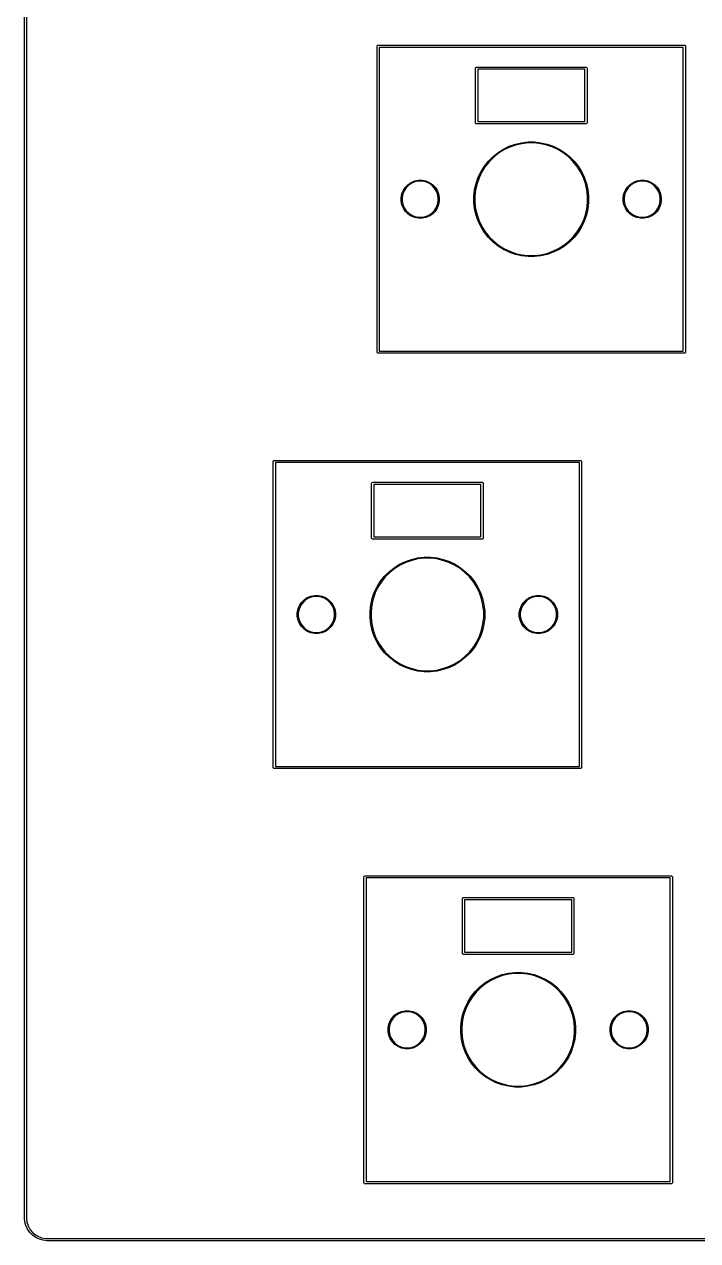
# Model space of a CAD drawing. Extents: x -11 to 295, y -114 to 10.
# Drawn here: x -11.3 to 19.5, y -85.6 to -30 of the extents above; entities that cross this region are included whole.
import ezdxf

# ---------------------------------------------------------------- set-up
doc = ezdxf.new("R2010")
doc.units = 0
doc.layers.add('BLACK', color=7, linetype='CONTINUOUS')

msp = doc.modelspace()

# ---------------------------------------------------------------- linework, layer by layer
at = {"layer": 'BLACK', "linetype": 'CONTINUOUS'}
for p, q in [((-11.3, -84.6), (-11.3, 8.6)), ((-11.2, 8.6), (-11.2, -84.6)), ((4.825, -31), (4.828806, -30.980866)), ((4.825, -45), (4.825, -31)), ((4.828806, -30.980866), (4.855866, -30.953806)), ((4.855866, -30.953806), (4.875, -30.95)), ((4.875, -30.95), (18.875, -30.95)), ((4.925, -31.05), (4.925, -44.95)), ((18.825, -31.05), (4.925, -31.05)), ((18.825, -44.95), (18.825, -31.05)), ((18.875, -30.95), (18.894134, -30.953806)), ((18.894134, -30.953806), (18.921194, -30.980866)), ((18.921194, -30.980866), (18.925, -31)), ((18.925, -31), (18.925, -45)), ((9.325, -32), (9.328806, -31.980866)), ((9.325, -34.5), (9.325, -32)), ((9.328806, -31.980866), (9.355866, -31.953806)), ((9.355866, -31.953806), (9.375, -31.95)), ((9.375, -31.95), (14.375, -31.95)), ((9.425, -32.05), (9.425, -34.45)), ((14.325, -32.05), (9.425, -32.05)), ((14.325, -34.45), (14.325, -32.05)), ((14.375, -31.95), (14.394134, -31.953806)), ((14.394134, -31.953806), (14.421194, -31.980866)), ((14.421194, -31.980866), (14.425, -32)), ((14.425, -32), (14.425, -34.5)), ((9.328806, -34.519134), (9.325, -34.5)), ((9.425, -34.45), (14.325, -34.45)), ((14.425, -34.5), (14.421194, -34.519134)), ((9.355866, -34.546194), (9.328806, -34.519134)), ((9.375, -34.55), (9.355866, -34.546194)), ((14.375, -34.55), (9.375, -34.55)), ((14.394134, -34.546194), (14.375, -34.55)), ((14.421194, -34.519134), (14.394134, -34.546194)), ((10.605238, -35.702539), (10.870456, -35.574816)), ((10.888038, -35.617262), (10.627461, -35.742749)), ((10.870456, -35.574816), (11.148307, -35.477592)), ((11.161025, -35.521739), (10.888038, -35.617262)), ((11.148307, -35.477592), (11.435296, -35.412089)), ((11.442992, -35.457382), (11.161025, -35.521739)), ((11.435296, -35.412089), (11.727815, -35.37913)), ((11.730391, -35.425), (11.442992, -35.457382)), ((11.727815, -35.37913), (12.022185, -35.37913)), ((12.019609, -35.425), (11.730391, -35.425)), ((12.307008, -35.457382), (12.019609, -35.425)), ((12.022185, -35.37913), (12.314704, -35.412089)), ((12.588975, -35.521739), (12.307008, -35.457382)), ((12.314704, -35.412089), (12.601693, -35.477592)), ((12.861962, -35.617262), (12.588975, -35.521739)), ((12.601693, -35.477592), (12.879544, -35.574816)), ((13.122539, -35.742749), (12.861962, -35.617262)), ((12.879544, -35.574816), (13.144762, -35.702539)), ((9.917689, -36.25084), (10.12584, -36.042689)), ((10.156454, -36.076946), (9.951946, -36.281454)), ((10.12584, -36.042689), (10.355988, -35.859153)), ((10.382574, -35.896622), (10.156454, -36.076946)), ((10.355988, -35.859153), (10.605238, -35.702539)), ((10.627461, -35.742749), (10.382574, -35.896622)), ((13.367426, -35.896622), (13.122539, -35.742749)), ((13.144762, -35.702539), (13.394012, -35.859153)), ((13.593546, -36.076946), (13.367426, -35.896622)), ((13.394012, -35.859153), (13.62416, -36.042689)), ((13.798054, -36.281454), (13.593546, -36.076946)), ((13.62416, -36.042689), (13.832311, -36.25084)), ((9.449816, -36.995456), (9.577539, -36.730238)), ((9.577539, -36.730238), (9.734153, -36.480988)), ((9.771622, -36.507574), (9.617749, -36.752461)), ((9.734153, -36.480988), (9.917689, -36.25084)), ((9.951946, -36.281454), (9.771622, -36.507574)), ((13.978378, -36.507574), (13.798054, -36.281454)), ((13.832311, -36.25084), (14.015847, -36.480988)), ((14.132251, -36.752461), (13.978378, -36.507574)), ((14.015847, -36.480988), (14.172461, -36.730238)), ((14.172461, -36.730238), (14.300184, -36.995456)), ((6.244906, -37.323616), (6.387528, -37.228319)), ((6.409216, -37.268894), (6.274093, -37.359181)), ((6.387528, -37.228319), (6.546001, -37.162677)), ((6.559356, -37.206704), (6.409216, -37.268894)), ((6.546001, -37.162677), (6.714235, -37.129213)), ((6.718745, -37.175), (6.559356, -37.206704)), ((6.714235, -37.129213), (6.885765, -37.129213)), ((6.881255, -37.175), (6.718745, -37.175)), ((7.040644, -37.206704), (6.881255, -37.175)), ((6.885765, -37.129213), (7.053999, -37.162677)), ((7.190784, -37.268894), (7.040644, -37.206704)), ((7.053999, -37.162677), (7.212472, -37.228319)), ((7.325907, -37.359181), (7.190784, -37.268894)), ((7.212472, -37.228319), (7.355094, -37.323616)), ((9.287089, -37.560296), (9.352592, -37.273307)), ((9.396739, -37.286025), (9.332382, -37.567992)), ((9.352592, -37.273307), (9.449816, -36.995456)), ((9.492262, -37.013038), (9.396739, -37.286025)), ((9.617749, -36.752461), (9.492262, -37.013038)), ((14.257738, -37.013038), (14.132251, -36.752461)), ((14.353261, -37.286025), (14.257738, -37.013038)), ((14.300184, -36.995456), (14.397408, -37.273307)), ((14.417618, -37.567992), (14.353261, -37.286025)), ((14.397408, -37.273307), (14.462911, -37.560296)), ((16.394906, -37.323616), (16.537528, -37.228319)), ((16.559216, -37.268894), (16.424093, -37.359181)), ((16.537528, -37.228319), (16.696001, -37.162677)), ((16.709356, -37.206704), (16.559216, -37.268894)), ((16.696001, -37.162677), (16.864235, -37.129213)), ((16.868745, -37.175), (16.709356, -37.206704)), ((16.864235, -37.129213), (17.035765, -37.129213)), ((17.031255, -37.175), (16.868745, -37.175)), ((17.190644, -37.206704), (17.031255, -37.175)), ((17.035765, -37.129213), (17.203999, -37.162677)), ((17.340784, -37.268894), (17.190644, -37.206704)), ((17.203999, -37.162677), (17.362472, -37.228319)), ((17.475907, -37.359181), (17.340784, -37.268894)), ((17.362472, -37.228319), (17.505094, -37.323616)), ((5.929213, -37.914235), (5.962677, -37.746001)), ((5.962677, -37.746001), (6.028319, -37.587528)), ((6.006704, -37.759356), (5.975, -37.918745)), ((6.068894, -37.609216), (6.006704, -37.759356)), ((6.028319, -37.587528), (6.123616, -37.444906)), ((6.159181, -37.474093), (6.068894, -37.609216)), ((6.123616, -37.444906), (6.244906, -37.323616)), ((6.274093, -37.359181), (6.159181, -37.474093)), ((7.440819, -37.474093), (7.325907, -37.359181)), ((7.355094, -37.323616), (7.476384, -37.444906)), ((7.531106, -37.609216), (7.440819, -37.474093)), ((7.476384, -37.444906), (7.571681, -37.587528)), ((7.593296, -37.759356), (7.531106, -37.609216)), ((7.571681, -37.587528), (7.637323, -37.746001)), ((7.625, -37.918745), (7.593296, -37.759356)), ((7.637323, -37.746001), (7.670787, -37.914235)), ((9.25413, -37.852815), (9.287089, -37.560296)), ((9.332382, -37.567992), (9.3, -37.855391)), ((14.45, -37.855391), (14.417618, -37.567992)), ((14.462911, -37.560296), (14.49587, -37.852815)), ((16.079213, -37.914235), (16.112677, -37.746001)), ((16.112677, -37.746001), (16.178319, -37.587528)), ((16.156704, -37.759356), (16.125, -37.918745)), ((16.218894, -37.609216), (16.156704, -37.759356)), ((16.178319, -37.587528), (16.273616, -37.444906)), ((16.309181, -37.474093), (16.218894, -37.609216)), ((16.273616, -37.444906), (16.394906, -37.323616)), ((16.424093, -37.359181), (16.309181, -37.474093)), ((17.590819, -37.474093), (17.475907, -37.359181)), ((17.505094, -37.323616), (17.626384, -37.444906)), ((17.681106, -37.609216), (17.590819, -37.474093)), ((17.626384, -37.444906), (17.721681, -37.587528)), ((17.743296, -37.759356), (17.681106, -37.609216)), ((17.721681, -37.587528), (17.787323, -37.746001)), ((17.775, -37.918745), (17.743296, -37.759356)), ((17.787323, -37.746001), (17.820787, -37.914235)), ((5.929213, -37.918745), (5.929213, -37.914235)), ((5.929213, -38.085765), (5.929213, -37.918745)), ((5.962677, -38.253999), (5.929213, -38.085765)), ((6.028319, -38.412472), (5.962677, -38.253999)), ((5.975, -37.918745), (5.975, -38.081255)), ((5.975, -38.081255), (6.006704, -38.240644)), ((6.006704, -38.240644), (6.068894, -38.390784)), ((6.068894, -38.390784), (6.159181, -38.525907)), ((7.440819, -38.525907), (7.531106, -38.390784)), ((7.531106, -38.390784), (7.593296, -38.240644)), ((7.637323, -38.253999), (7.571681, -38.412472)), ((7.593296, -38.240644), (7.625, -38.081255)), ((7.625, -38.081255), (7.625, -37.918745)), ((7.670787, -38.085765), (7.637323, -38.253999)), ((7.670787, -37.914235), (7.670787, -38.085765)), ((9.25413, -37.855391), (9.25413, -37.852815)), ((9.25413, -38.147185), (9.25413, -37.855391)), ((9.287089, -38.439704), (9.25413, -38.147185)), ((9.3, -37.855391), (9.3, -38.144609)), ((9.3, -38.144609), (9.332382, -38.432008)), ((14.417618, -38.432008), (14.45, -38.144609)), ((14.45, -38.144609), (14.45, -37.855391)), ((14.49587, -38.147185), (14.462911, -38.439704)), ((14.49587, -37.852815), (14.49587, -38.147185)), ((16.079213, -37.918745), (16.079213, -37.914235)), ((16.079213, -38.085765), (16.079213, -37.918745)), ((16.112677, -38.253999), (16.079213, -38.085765)), ((16.178319, -38.412472), (16.112677, -38.253999)), ((16.125, -37.918745), (16.125, -38.081255)), ((16.125, -38.081255), (16.156704, -38.240644)), ((16.156704, -38.240644), (16.218894, -38.390784)), ((16.218894, -38.390784), (16.309181, -38.525907)), ((17.590819, -38.525907), (17.681106, -38.390784)), ((17.681106, -38.390784), (17.743296, -38.240644)), ((17.787323, -38.253999), (17.721681, -38.412472)), ((17.743296, -38.240644), (17.775, -38.081255)), ((17.775, -38.081255), (17.775, -37.918745)), ((17.820787, -38.085765), (17.787323, -38.253999)), ((17.820787, -37.914235), (17.820787, -38.085765)), ((6.123616, -38.555094), (6.028319, -38.412472)), ((6.244906, -38.676384), (6.123616, -38.555094)), ((6.159181, -38.525907), (6.274093, -38.640819)), ((6.387528, -38.771681), (6.244906, -38.676384)), ((6.274093, -38.640819), (6.409216, -38.731106)), ((6.546001, -38.837323), (6.387528, -38.771681)), ((6.409216, -38.731106), (6.559356, -38.793296)), ((6.714235, -38.870787), (6.546001, -38.837323)), ((6.559356, -38.793296), (6.718745, -38.825)), ((6.885765, -38.870787), (6.714235, -38.870787)), ((6.718745, -38.825), (6.881255, -38.825)), ((6.881255, -38.825), (7.040644, -38.793296)), ((7.053999, -38.837323), (6.885765, -38.870787)), ((7.040644, -38.793296), (7.190784, -38.731106)), ((7.212472, -38.771681), (7.053999, -38.837323)), ((7.190784, -38.731106), (7.325907, -38.640819)), ((7.355094, -38.676384), (7.212472, -38.771681)), ((7.325907, -38.640819), (7.440819, -38.525907)), ((7.476384, -38.555094), (7.355094, -38.676384)), ((7.571681, -38.412472), (7.476384, -38.555094)), ((9.352592, -38.726693), (9.287089, -38.439704)), ((9.332382, -38.432008), (9.396739, -38.713975)), ((9.449816, -39.004544), (9.352592, -38.726693)), ((9.396739, -38.713975), (9.492262, -38.986962)), ((14.257738, -38.986962), (14.353261, -38.713975)), ((14.397408, -38.726693), (14.300184, -39.004544)), ((14.353261, -38.713975), (14.417618, -38.432008)), ((14.462911, -38.439704), (14.397408, -38.726693)), ((16.273616, -38.555094), (16.178319, -38.412472)), ((16.394906, -38.676384), (16.273616, -38.555094)), ((16.309181, -38.525907), (16.424093, -38.640819)), ((16.537528, -38.771681), (16.394906, -38.676384)), ((16.424093, -38.640819), (16.559216, -38.731106)), ((16.696001, -38.837323), (16.537528, -38.771681)), ((16.559216, -38.731106), (16.709356, -38.793296)), ((16.864235, -38.870787), (16.696001, -38.837323)), ((16.709356, -38.793296), (16.868745, -38.825)), ((17.035765, -38.870787), (16.864235, -38.870787)), ((16.868745, -38.825), (17.031255, -38.825)), ((17.031255, -38.825), (17.190644, -38.793296)), ((17.203999, -38.837323), (17.035765, -38.870787)), ((17.190644, -38.793296), (17.340784, -38.731106)), ((17.362472, -38.771681), (17.203999, -38.837323)), ((17.340784, -38.731106), (17.475907, -38.640819)), ((17.505094, -38.676384), (17.362472, -38.771681)), ((17.475907, -38.640819), (17.590819, -38.525907)), ((17.626384, -38.555094), (17.505094, -38.676384)), ((17.721681, -38.412472), (17.626384, -38.555094)), ((9.577539, -39.269762), (9.449816, -39.004544)), ((9.492262, -38.986962), (9.617749, -39.247539)), ((9.734153, -39.519012), (9.577539, -39.269762)), ((9.617749, -39.247539), (9.771622, -39.492426)), ((9.771622, -39.492426), (9.951946, -39.718546)), ((13.798054, -39.718546), (13.978378, -39.492426)), ((13.978378, -39.492426), (14.132251, -39.247539)), ((14.172461, -39.269762), (14.015847, -39.519012)), ((14.132251, -39.247539), (14.257738, -38.986962)), ((14.300184, -39.004544), (14.172461, -39.269762)), ((9.917689, -39.74916), (9.734153, -39.519012)), ((10.12584, -39.957311), (9.917689, -39.74916)), ((9.951946, -39.718546), (10.156454, -39.923054)), ((10.355988, -40.140847), (10.12584, -39.957311)), ((10.156454, -39.923054), (10.382574, -40.103378)), ((13.367426, -40.103378), (13.593546, -39.923054)), ((13.62416, -39.957311), (13.394012, -40.140847)), ((13.593546, -39.923054), (13.798054, -39.718546)), ((13.832311, -39.74916), (13.62416, -39.957311)), ((14.015847, -39.519012), (13.832311, -39.74916)), ((10.605238, -40.297461), (10.355988, -40.140847)), ((10.382574, -40.103378), (10.627461, -40.257251)), ((10.870456, -40.425184), (10.605238, -40.297461)), ((10.627461, -40.257251), (10.888038, -40.382738)), ((11.148307, -40.522408), (10.870456, -40.425184)), ((10.888038, -40.382738), (11.161025, -40.478261)), ((11.435296, -40.587911), (11.148307, -40.522408)), ((11.161025, -40.478261), (11.442992, -40.542618)), ((11.727815, -40.62087), (11.435296, -40.587911)), ((11.442992, -40.542618), (11.730391, -40.575)), ((12.022185, -40.62087), (11.727815, -40.62087)), ((11.730391, -40.575), (12.019609, -40.575)), ((12.019609, -40.575), (12.307008, -40.542618)), ((12.314704, -40.587911), (12.022185, -40.62087)), ((12.307008, -40.542618), (12.588975, -40.478261)), ((12.601693, -40.522408), (12.314704, -40.587911)), ((12.588975, -40.478261), (12.861962, -40.382738)), ((12.879544, -40.425184), (12.601693, -40.522408)), ((12.861962, -40.382738), (13.122539, -40.257251)), ((13.144762, -40.297461), (12.879544, -40.425184)), ((13.122539, -40.257251), (13.367426, -40.103378)), ((13.394012, -40.140847), (13.144762, -40.297461)), ((4.828806, -45.019134), (4.825, -45)), ((4.855866, -45.046194), (4.828806, -45.019134)), ((4.875, -45.05), (4.855866, -45.046194)), ((18.875, -45.05), (4.875, -45.05)), ((4.925, -44.95), (18.825, -44.95)), ((18.894134, -45.046194), (18.875, -45.05)), ((18.921194, -45.019134), (18.894134, -45.046194)), ((18.925, -45), (18.921194, -45.019134)), ((0.075, -50), (0.078806, -49.980866)), ((0.075, -64), (0.075, -50)), ((0.078806, -49.980866), (0.105866, -49.953806)), ((0.105866, -49.953806), (0.125, -49.95)), ((0.125, -49.95), (14.125, -49.95)), ((0.175, -50.05), (0.175, -63.95)), ((14.075, -50.05), (0.175, -50.05)), ((14.075, -63.95), (14.075, -50.05)), ((14.125, -49.95), (14.144134, -49.953806)), ((14.144134, -49.953806), (14.171194, -49.980866)), ((14.171194, -49.980866), (14.175, -50)), ((14.175, -50), (14.175, -64)), ((4.575, -51), (4.578806, -50.980866)), ((4.575, -53.5), (4.575, -51)), ((4.578806, -50.980866), (4.605866, -50.953806)), ((4.605866, -50.953806), (4.625, -50.95)), ((4.625, -50.95), (9.625, -50.95)), ((4.675, -51.05), (4.675, -53.45)), ((9.575, -51.05), (4.675, -51.05)), ((9.575, -53.45), (9.575, -51.05)), ((9.625, -50.95), (9.644134, -50.953806)), ((9.644134, -50.953806), (9.671194, -50.980866)), ((9.671194, -50.980866), (9.675, -51)), ((9.675, -51), (9.675, -53.5)), ((4.578806, -53.519134), (4.575, -53.5)), ((4.605866, -53.546194), (4.578806, -53.519134)), ((4.625, -53.55), (4.605866, -53.546194)), ((9.625, -53.55), (4.625, -53.55)), ((4.675, -53.45), (9.575, -53.45)), ((9.644134, -53.546194), (9.625, -53.55)), ((9.671194, -53.519134), (9.644134, -53.546194)), ((9.675, -53.5), (9.671194, -53.519134)), ((6.120456, -54.574816), (6.398307, -54.477592)), ((6.411025, -54.521739), (6.138038, -54.617262)), ((6.398307, -54.477592), (6.685296, -54.412089)), ((6.692992, -54.457382), (6.411025, -54.521739)), ((6.685296, -54.412089), (6.977815, -54.37913)), ((6.980391, -54.425), (6.692992, -54.457382)), ((6.977815, -54.37913), (7.272185, -54.37913)), ((7.269609, -54.425), (6.980391, -54.425)), ((7.557008, -54.457382), (7.269609, -54.425)), ((7.272185, -54.37913), (7.564704, -54.412089)), ((7.838975, -54.521739), (7.557008, -54.457382)), ((7.564704, -54.412089), (7.851693, -54.477592)), ((8.111962, -54.617262), (7.838975, -54.521739)), ((7.851693, -54.477592), (8.129544, -54.574816)), ((5.167689, -55.25084), (5.37584, -55.042689)), ((5.406454, -55.076946), (5.201946, -55.281454)), ((5.37584, -55.042689), (5.605988, -54.859153)), ((5.632574, -54.896622), (5.406454, -55.076946)), ((5.605988, -54.859153), (5.855238, -54.702539)), ((5.877461, -54.742749), (5.632574, -54.896622)), ((5.855238, -54.702539), (6.120456, -54.574816)), ((6.138038, -54.617262), (5.877461, -54.742749)), ((8.372539, -54.742749), (8.111962, -54.617262)), ((8.129544, -54.574816), (8.394762, -54.702539)), ((8.617426, -54.896622), (8.372539, -54.742749)), ((8.394762, -54.702539), (8.644012, -54.859153)), ((8.843546, -55.076946), (8.617426, -54.896622)), ((8.644012, -54.859153), (8.87416, -55.042689)), ((9.048054, -55.281454), (8.843546, -55.076946)), ((8.87416, -55.042689), (9.082311, -55.25084)), ((4.827539, -55.730238), (4.984153, -55.480988)), ((5.021622, -55.507574), (4.867749, -55.752461)), ((4.984153, -55.480988), (5.167689, -55.25084)), ((5.201946, -55.281454), (5.021622, -55.507574)), ((9.228378, -55.507574), (9.048054, -55.281454)), ((9.082311, -55.25084), (9.265847, -55.480988)), ((9.382251, -55.752461), (9.228378, -55.507574)), ((9.265847, -55.480988), (9.422461, -55.730238)), ((1.637528, -56.228319), (1.796001, -56.162677)), ((1.809356, -56.206704), (1.659216, -56.268894)), ((1.796001, -56.162677), (1.964235, -56.129213)), ((1.968745, -56.175), (1.809356, -56.206704)), ((1.964235, -56.129213), (2.135765, -56.129213)), ((2.131255, -56.175), (1.968745, -56.175)), ((2.290644, -56.206704), (2.131255, -56.175)), ((2.135765, -56.129213), (2.303999, -56.162677)), ((2.440784, -56.268894), (2.290644, -56.206704)), ((2.303999, -56.162677), (2.462472, -56.228319)), ((4.602592, -56.273307), (4.699816, -55.995456)), ((4.742262, -56.013038), (4.646739, -56.286025)), ((4.699816, -55.995456), (4.827539, -55.730238)), ((4.867749, -55.752461), (4.742262, -56.013038)), ((9.507738, -56.013038), (9.382251, -55.752461)), ((9.422461, -55.730238), (9.550184, -55.995456)), ((9.603261, -56.286025), (9.507738, -56.013038)), ((9.550184, -55.995456), (9.647408, -56.273307)), ((11.787528, -56.228319), (11.946001, -56.162677)), ((11.959356, -56.206704), (11.809216, -56.268894)), ((11.946001, -56.162677), (12.114235, -56.129213)), ((12.118745, -56.175), (11.959356, -56.206704)), ((12.114235, -56.129213), (12.285765, -56.129213)), ((12.281255, -56.175), (12.118745, -56.175)), ((12.440644, -56.206704), (12.281255, -56.175)), ((12.285765, -56.129213), (12.453999, -56.162677)), ((12.590784, -56.268894), (12.440644, -56.206704)), ((12.453999, -56.162677), (12.612472, -56.228319)), ((1.179213, -56.914235), (1.212677, -56.746001)), ((1.212677, -56.746001), (1.278319, -56.587528)), ((1.256704, -56.759356), (1.225, -56.918745)), ((1.318894, -56.609216), (1.256704, -56.759356)), ((1.278319, -56.587528), (1.373616, -56.444906)), ((1.409181, -56.474093), (1.318894, -56.609216)), ((1.373616, -56.444906), (1.494906, -56.323616)), ((1.524093, -56.359181), (1.409181, -56.474093)), ((1.494906, -56.323616), (1.637528, -56.228319)), ((1.659216, -56.268894), (1.524093, -56.359181)), ((2.575907, -56.359181), (2.440784, -56.268894)), ((2.462472, -56.228319), (2.605094, -56.323616)), ((2.690819, -56.474093), (2.575907, -56.359181)), ((2.605094, -56.323616), (2.726384, -56.444906)), ((2.781106, -56.609216), (2.690819, -56.474093)), ((2.726384, -56.444906), (2.821681, -56.587528)), ((2.843296, -56.759356), (2.781106, -56.609216)), ((2.821681, -56.587528), (2.887323, -56.746001)), ((2.875, -56.918745), (2.843296, -56.759356)), ((2.887323, -56.746001), (2.920787, -56.914235)), ((4.50413, -56.852815), (4.537089, -56.560296)), ((4.537089, -56.560296), (4.602592, -56.273307)), ((4.582382, -56.567992), (4.55, -56.855391)), ((4.646739, -56.286025), (4.582382, -56.567992)), ((9.667618, -56.567992), (9.603261, -56.286025)), ((9.647408, -56.273307), (9.712911, -56.560296)), ((9.7, -56.855391), (9.667618, -56.567992)), ((9.712911, -56.560296), (9.74587, -56.852815)), ((11.329213, -56.914235), (11.362677, -56.746001)), ((11.362677, -56.746001), (11.428319, -56.587528)), ((11.406704, -56.759356), (11.375, -56.918745)), ((11.468894, -56.609216), (11.406704, -56.759356)), ((11.428319, -56.587528), (11.523616, -56.444906)), ((11.559181, -56.474093), (11.468894, -56.609216)), ((11.523616, -56.444906), (11.644906, -56.323616)), ((11.674093, -56.359181), (11.559181, -56.474093)), ((11.644906, -56.323616), (11.787528, -56.228319)), ((11.809216, -56.268894), (11.674093, -56.359181)), ((12.725907, -56.359181), (12.590784, -56.268894)), ((12.612472, -56.228319), (12.755094, -56.323616)), ((12.840819, -56.474093), (12.725907, -56.359181)), ((12.755094, -56.323616), (12.876384, -56.444906)), ((12.931106, -56.609216), (12.840819, -56.474093)), ((12.876384, -56.444906), (12.971681, -56.587528)), ((12.993296, -56.759356), (12.931106, -56.609216)), ((12.971681, -56.587528), (13.037323, -56.746001)), ((13.025, -56.918745), (12.993296, -56.759356)), ((13.037323, -56.746001), (13.070787, -56.914235)), ((1.179213, -56.918745), (1.179213, -56.914235)), ((1.179213, -57.085765), (1.179213, -56.918745)), ((1.212677, -57.253999), (1.179213, -57.085765)), ((1.278319, -57.412472), (1.212677, -57.253999)), ((1.225, -56.918745), (1.225, -57.081255)), ((1.225, -57.081255), (1.256704, -57.240644)), ((1.256704, -57.240644), (1.318894, -57.390784)), ((2.781106, -57.390784), (2.843296, -57.240644)), ((2.887323, -57.253999), (2.821681, -57.412472)), ((2.843296, -57.240644), (2.875, -57.081255)), ((2.875, -57.081255), (2.875, -56.918745)), ((2.920787, -57.085765), (2.887323, -57.253999)), ((2.920787, -56.914235), (2.920787, -57.085765)), ((4.50413, -56.855391), (4.50413, -56.852815)), ((4.50413, -57.147185), (4.50413, -56.855391)), ((4.537089, -57.439704), (4.50413, -57.147185)), ((4.55, -56.855391), (4.55, -57.144609)), ((4.55, -57.144609), (4.582382, -57.432008)), ((9.667618, -57.432008), (9.7, -57.144609)), ((9.7, -57.144609), (9.7, -56.855391)), ((9.74587, -57.147185), (9.712911, -57.439704)), ((9.74587, -56.852815), (9.74587, -57.147185)), ((11.329213, -56.918745), (11.329213, -56.914235)), ((11.329213, -57.085765), (11.329213, -56.918745)), ((11.362677, -57.253999), (11.329213, -57.085765)), ((11.428319, -57.412472), (11.362677, -57.253999)), ((11.375, -56.918745), (11.375, -57.081255)), ((11.375, -57.081255), (11.406704, -57.240644)), ((11.406704, -57.240644), (11.468894, -57.390784)), ((12.931106, -57.390784), (12.993296, -57.240644)), ((13.037323, -57.253999), (12.971681, -57.412472)), ((12.993296, -57.240644), (13.025, -57.081255)), ((13.025, -57.081255), (13.025, -56.918745)), ((13.070787, -57.085765), (13.037323, -57.253999)), ((13.070787, -56.914235), (13.070787, -57.085765)), ((1.373616, -57.555094), (1.278319, -57.412472)), ((1.318894, -57.390784), (1.409181, -57.525907)), ((1.494906, -57.676384), (1.373616, -57.555094)), ((1.409181, -57.525907), (1.524093, -57.640819)), ((1.637528, -57.771681), (1.494906, -57.676384)), ((1.524093, -57.640819), (1.659216, -57.731106)), ((1.796001, -57.837323), (1.637528, -57.771681)), ((1.659216, -57.731106), (1.809356, -57.793296)), ((1.964235, -57.870787), (1.796001, -57.837323)), ((1.809356, -57.793296), (1.968745, -57.825)), ((2.135765, -57.870787), (1.964235, -57.870787)), ((1.968745, -57.825), (2.131255, -57.825)), ((2.131255, -57.825), (2.290644, -57.793296)), ((2.303999, -57.837323), (2.135765, -57.870787)), ((2.290644, -57.793296), (2.440784, -57.731106)), ((2.462472, -57.771681), (2.303999, -57.837323)), ((2.440784, -57.731106), (2.575907, -57.640819)), ((2.605094, -57.676384), (2.462472, -57.771681)), ((2.575907, -57.640819), (2.690819, -57.525907)), ((2.726384, -57.555094), (2.605094, -57.676384)), ((2.690819, -57.525907), (2.781106, -57.390784)), ((2.821681, -57.412472), (2.726384, -57.555094)), ((4.602592, -57.726693), (4.537089, -57.439704)), ((4.582382, -57.432008), (4.646739, -57.713975)), ((4.699816, -58.004544), (4.602592, -57.726693)), ((4.646739, -57.713975), (4.742262, -57.986962)), ((9.507738, -57.986962), (9.603261, -57.713975)), ((9.647408, -57.726693), (9.550184, -58.004544)), ((9.603261, -57.713975), (9.667618, -57.432008)), ((9.712911, -57.439704), (9.647408, -57.726693)), ((11.523616, -57.555094), (11.428319, -57.412472)), ((11.468894, -57.390784), (11.559181, -57.525907)), ((11.644906, -57.676384), (11.523616, -57.555094)), ((11.559181, -57.525907), (11.674093, -57.640819)), ((11.787528, -57.771681), (11.644906, -57.676384)), ((11.674093, -57.640819), (11.809216, -57.731106)), ((11.946001, -57.837323), (11.787528, -57.771681)), ((11.809216, -57.731106), (11.959356, -57.793296)), ((12.114235, -57.870787), (11.946001, -57.837323)), ((11.959356, -57.793296), (12.118745, -57.825)), ((12.285765, -57.870787), (12.114235, -57.870787)), ((12.118745, -57.825), (12.281255, -57.825)), ((12.281255, -57.825), (12.440644, -57.793296)), ((12.453999, -57.837323), (12.285765, -57.870787)), ((12.440644, -57.793296), (12.590784, -57.731106)), ((12.612472, -57.771681), (12.453999, -57.837323)), ((12.590784, -57.731106), (12.725907, -57.640819)), ((12.755094, -57.676384), (12.612472, -57.771681)), ((12.725907, -57.640819), (12.840819, -57.525907)), ((12.876384, -57.555094), (12.755094, -57.676384)), ((12.840819, -57.525907), (12.931106, -57.390784)), ((12.971681, -57.412472), (12.876384, -57.555094)), ((4.827539, -58.269762), (4.699816, -58.004544)), ((4.742262, -57.986962), (4.867749, -58.247539)), ((4.984153, -58.519012), (4.827539, -58.269762)), ((4.867749, -58.247539), (5.021622, -58.492426)), ((9.228378, -58.492426), (9.382251, -58.247539)), ((9.422461, -58.269762), (9.265847, -58.519012)), ((9.382251, -58.247539), (9.507738, -57.986962)), ((9.550184, -58.004544), (9.422461, -58.269762)), ((5.167689, -58.74916), (4.984153, -58.519012)), ((5.021622, -58.492426), (5.201946, -58.718546)), ((5.37584, -58.957311), (5.167689, -58.74916)), ((5.201946, -58.718546), (5.406454, -58.923054)), ((5.605988, -59.140847), (5.37584, -58.957311)), ((5.406454, -58.923054), (5.632574, -59.103378)), ((8.617426, -59.103378), (8.843546, -58.923054)), ((8.87416, -58.957311), (8.644012, -59.140847)), ((8.843546, -58.923054), (9.048054, -58.718546)), ((9.082311, -58.74916), (8.87416, -58.957311)), ((9.048054, -58.718546), (9.228378, -58.492426)), ((9.265847, -58.519012), (9.082311, -58.74916)), ((5.855238, -59.297461), (5.605988, -59.140847)), ((5.632574, -59.103378), (5.877461, -59.257251)), ((6.120456, -59.425184), (5.855238, -59.297461)), ((5.877461, -59.257251), (6.138038, -59.382738)), ((6.398307, -59.522408), (6.120456, -59.425184)), ((6.138038, -59.382738), (6.411025, -59.478261)), ((6.685296, -59.587911), (6.398307, -59.522408)), ((6.411025, -59.478261), (6.692992, -59.542618)), ((6.692992, -59.542618), (6.980391, -59.575)), ((7.269609, -59.575), (7.557008, -59.542618)), ((7.557008, -59.542618), (7.838975, -59.478261)), ((7.851693, -59.522408), (7.564704, -59.587911)), ((7.838975, -59.478261), (8.111962, -59.382738)), ((8.129544, -59.425184), (7.851693, -59.522408)), ((8.111962, -59.382738), (8.372539, -59.257251)), ((8.394762, -59.297461), (8.129544, -59.425184)), ((8.372539, -59.257251), (8.617426, -59.103378)), ((8.644012, -59.140847), (8.394762, -59.297461)), ((6.977815, -59.62087), (6.685296, -59.587911)), ((7.272185, -59.62087), (6.977815, -59.62087)), ((6.980391, -59.575), (7.269609, -59.575)), ((7.564704, -59.587911), (7.272185, -59.62087)), ((0.078806, -64.019134), (0.075, -64)), ((0.175, -63.95), (14.075, -63.95)), ((14.175, -64), (14.171194, -64.019134)), ((0.105866, -64.046194), (0.078806, -64.019134)), ((0.125, -64.05), (0.105866, -64.046194)), ((14.125, -64.05), (0.125, -64.05)), ((14.144134, -64.046194), (14.125, -64.05)), ((14.171194, -64.019134), (14.144134, -64.046194)), ((4.225, -69), (4.228806, -68.980866)), ((4.225, -83), (4.225, -69)), ((4.228806, -68.980866), (4.255866, -68.953806)), ((4.255866, -68.953806), (4.275, -68.95)), ((4.275, -68.95), (18.275, -68.95)), ((18.275, -68.95), (18.294134, -68.953806)), ((18.294134, -68.953806), (18.321194, -68.980866)), ((18.321194, -68.980866), (18.325, -69)), ((18.325, -69), (18.325, -83)), ((4.325, -69.05), (4.325, -82.95)), ((18.225, -69.05), (4.325, -69.05)), ((18.225, -82.95), (18.225, -69.05)), ((8.725, -70), (8.728806, -69.980866)), ((8.725, -72.5), (8.725, -70)), ((8.728806, -69.980866), (8.755866, -69.953806)), ((8.755866, -69.953806), (8.775, -69.95)), ((8.775, -69.95), (13.775, -69.95)), ((8.825, -70.05), (8.825, -72.45)), ((13.725, -70.05), (8.825, -70.05)), ((13.725, -72.45), (13.725, -70.05)), ((13.775, -69.95), (13.794134, -69.953806)), ((13.794134, -69.953806), (13.821194, -69.980866)), ((13.821194, -69.980866), (13.825, -70)), ((13.825, -70), (13.825, -72.5)), ((8.728806, -72.519134), (8.725, -72.5)), ((8.755866, -72.546194), (8.728806, -72.519134)), ((8.775, -72.55), (8.755866, -72.546194)), ((13.775, -72.55), (8.775, -72.55)), ((8.825, -72.45), (13.725, -72.45)), ((13.794134, -72.546194), (13.775, -72.55)), ((13.821194, -72.519134), (13.794134, -72.546194)), ((13.825, -72.5), (13.821194, -72.519134)), ((10.548307, -73.477592), (10.835296, -73.412089)), ((10.842992, -73.457382), (10.561025, -73.521739)), ((10.835296, -73.412089), (11.127815, -73.37913)), ((11.130391, -73.425), (10.842992, -73.457382)), ((11.127815, -73.37913), (11.422185, -73.37913)), ((11.419609, -73.425), (11.130391, -73.425)), ((11.707008, -73.457382), (11.419609, -73.425)), ((11.422185, -73.37913), (11.714704, -73.412089)), ((11.988975, -73.521739), (11.707008, -73.457382)), ((11.714704, -73.412089), (12.001693, -73.477592)), ((9.52584, -74.042689), (9.755988, -73.859153)), ((9.782574, -73.896622), (9.556454, -74.076946)), ((9.755988, -73.859153), (10.005238, -73.702539)), ((10.027461, -73.742749), (9.782574, -73.896622)), ((10.005238, -73.702539), (10.270456, -73.574816)), ((10.288038, -73.617262), (10.027461, -73.742749)), ((10.270456, -73.574816), (10.548307, -73.477592)), ((10.561025, -73.521739), (10.288038, -73.617262)), ((12.261962, -73.617262), (11.988975, -73.521739)), ((12.001693, -73.477592), (12.279544, -73.574816)), ((12.522539, -73.742749), (12.261962, -73.617262)), ((12.279544, -73.574816), (12.544762, -73.702539)), ((12.767426, -73.896622), (12.522539, -73.742749)), ((12.544762, -73.702539), (12.794012, -73.859153)), ((12.993546, -74.076946), (12.767426, -73.896622)), ((12.794012, -73.859153), (13.02416, -74.042689)), ((8.977539, -74.730238), (9.134153, -74.480988)), ((9.171622, -74.507574), (9.017749, -74.752461)), ((9.134153, -74.480988), (9.317689, -74.25084)), ((9.351946, -74.281454), (9.171622, -74.507574)), ((9.317689, -74.25084), (9.52584, -74.042689)), ((9.556454, -74.076946), (9.351946, -74.281454)), ((13.198054, -74.281454), (12.993546, -74.076946)), ((13.02416, -74.042689), (13.232311, -74.25084)), ((13.378378, -74.507574), (13.198054, -74.281454)), ((13.232311, -74.25084), (13.415847, -74.480988)), ((13.532251, -74.752461), (13.378378, -74.507574)), ((13.415847, -74.480988), (13.572461, -74.730238)), ((5.946001, -75.162677), (6.114235, -75.129213)), ((6.114235, -75.129213), (6.285765, -75.129213)), ((6.285765, -75.129213), (6.453999, -75.162677)), ((8.752592, -75.273307), (8.849816, -74.995456)), ((8.892262, -75.013038), (8.796739, -75.286025)), ((8.849816, -74.995456), (8.977539, -74.730238)), ((9.017749, -74.752461), (8.892262, -75.013038)), ((13.657738, -75.013038), (13.532251, -74.752461)), ((13.572461, -74.730238), (13.700184, -74.995456)), ((13.753261, -75.286025), (13.657738, -75.013038)), ((13.700184, -74.995456), (13.797408, -75.273307)), ((16.096001, -75.162677), (16.264235, -75.129213)), ((16.264235, -75.129213), (16.435765, -75.129213)), ((16.435765, -75.129213), (16.603999, -75.162677)), ((5.362677, -75.746001), (5.428319, -75.587528)), ((5.468894, -75.609216), (5.406704, -75.759356)), ((5.428319, -75.587528), (5.523616, -75.444906)), ((5.559181, -75.474093), (5.468894, -75.609216)), ((5.523616, -75.444906), (5.644906, -75.323616)), ((5.674093, -75.359181), (5.559181, -75.474093)), ((5.644906, -75.323616), (5.787528, -75.228319)), ((5.809216, -75.268894), (5.674093, -75.359181)), ((5.787528, -75.228319), (5.946001, -75.162677)), ((5.959356, -75.206704), (5.809216, -75.268894)), ((6.118745, -75.175), (5.959356, -75.206704)), ((6.281255, -75.175), (6.118745, -75.175)), ((6.440644, -75.206704), (6.281255, -75.175)), ((6.590784, -75.268894), (6.440644, -75.206704)), ((6.453999, -75.162677), (6.612472, -75.228319)), ((6.725907, -75.359181), (6.590784, -75.268894)), ((6.612472, -75.228319), (6.755094, -75.323616)), ((6.840819, -75.474093), (6.725907, -75.359181)), ((6.755094, -75.323616), (6.876384, -75.444906)), ((6.931106, -75.609216), (6.840819, -75.474093)), ((6.876384, -75.444906), (6.971681, -75.587528)), ((6.993296, -75.759356), (6.931106, -75.609216)), ((6.971681, -75.587528), (7.037323, -75.746001)), ((8.65413, -75.852815), (8.687089, -75.560296)), ((8.687089, -75.560296), (8.752592, -75.273307)), ((8.732382, -75.567992), (8.7, -75.855391)), ((8.796739, -75.286025), (8.732382, -75.567992)), ((13.817618, -75.567992), (13.753261, -75.286025)), ((13.797408, -75.273307), (13.862911, -75.560296)), ((13.85, -75.855391), (13.817618, -75.567992)), ((13.862911, -75.560296), (13.89587, -75.852815)), ((15.512677, -75.746001), (15.578319, -75.587528)), ((15.618894, -75.609216), (15.556704, -75.759356)), ((15.578319, -75.587528), (15.673616, -75.444906)), ((15.709181, -75.474093), (15.618894, -75.609216)), ((15.673616, -75.444906), (15.794906, -75.323616)), ((15.824093, -75.359181), (15.709181, -75.474093)), ((15.794906, -75.323616), (15.937528, -75.228319)), ((15.959216, -75.268894), (15.824093, -75.359181)), ((15.937528, -75.228319), (16.096001, -75.162677)), ((16.109356, -75.206704), (15.959216, -75.268894)), ((16.268745, -75.175), (16.109356, -75.206704)), ((16.431255, -75.175), (16.268745, -75.175)), ((16.590644, -75.206704), (16.431255, -75.175)), ((16.740784, -75.268894), (16.590644, -75.206704)), ((16.603999, -75.162677), (16.762472, -75.228319)), ((16.875907, -75.359181), (16.740784, -75.268894)), ((16.762472, -75.228319), (16.905094, -75.323616)), ((16.990819, -75.474093), (16.875907, -75.359181)), ((16.905094, -75.323616), (17.026384, -75.444906)), ((17.081106, -75.609216), (16.990819, -75.474093)), ((17.026384, -75.444906), (17.121681, -75.587528)), ((17.143296, -75.759356), (17.081106, -75.609216)), ((17.121681, -75.587528), (17.187323, -75.746001)), ((5.329213, -75.914235), (5.362677, -75.746001)), ((5.329213, -75.918745), (5.329213, -75.914235)), ((5.329213, -76.085765), (5.329213, -75.918745)), ((5.362677, -76.253999), (5.329213, -76.085765)), ((5.406704, -75.759356), (5.375, -75.918745)), ((5.375, -75.918745), (5.375, -76.081255)), ((5.375, -76.081255), (5.406704, -76.240644)), ((5.406704, -76.240644), (5.468894, -76.390784)), ((6.931106, -76.390784), (6.993296, -76.240644)), ((7.025, -75.918745), (6.993296, -75.759356)), ((6.993296, -76.240644), (7.025, -76.081255)), ((7.025, -76.081255), (7.025, -75.918745)), ((7.037323, -75.746001), (7.070787, -75.914235)), ((7.070787, -76.085765), (7.037323, -76.253999)), ((7.070787, -75.914235), (7.070787, -76.085765)), ((8.65413, -75.855391), (8.65413, -75.852815)), ((8.65413, -76.147185), (8.65413, -75.855391)), ((8.687089, -76.439704), (8.65413, -76.147185)), ((8.7, -75.855391), (8.7, -76.144609)), ((8.7, -76.144609), (8.732382, -76.432008)), ((13.817618, -76.432008), (13.85, -76.144609)), ((13.85, -76.144609), (13.85, -75.855391)), ((13.89587, -76.147185), (13.862911, -76.439704)), ((13.89587, -75.852815), (13.89587, -76.147185)), ((15.479213, -75.914235), (15.512677, -75.746001)), ((15.479213, -75.918745), (15.479213, -75.914235)), ((15.479213, -76.085765), (15.479213, -75.918745)), ((15.512677, -76.253999), (15.479213, -76.085765)), ((15.556704, -75.759356), (15.525, -75.918745)), ((15.525, -75.918745), (15.525, -76.081255)), ((15.525, -76.081255), (15.556704, -76.240644)), ((15.556704, -76.240644), (15.618894, -76.390784)), ((17.081106, -76.390784), (17.143296, -76.240644)), ((17.175, -75.918745), (17.143296, -75.759356)), ((17.143296, -76.240644), (17.175, -76.081255)), ((17.175, -76.081255), (17.175, -75.918745)), ((17.187323, -75.746001), (17.220787, -75.914235)), ((17.220787, -76.085765), (17.187323, -76.253999)), ((17.220787, -75.914235), (17.220787, -76.085765)), ((5.428319, -76.412472), (5.362677, -76.253999)), ((5.523616, -76.555094), (5.428319, -76.412472)), ((5.468894, -76.390784), (5.559181, -76.525907)), ((5.644906, -76.676384), (5.523616, -76.555094)), ((5.559181, -76.525907), (5.674093, -76.640819)), ((5.787528, -76.771681), (5.644906, -76.676384)), ((5.674093, -76.640819), (5.809216, -76.731106)), ((5.946001, -76.837323), (5.787528, -76.771681)), ((5.809216, -76.731106), (5.959356, -76.793296)), ((5.959356, -76.793296), (6.118745, -76.825)), ((6.281255, -76.825), (6.440644, -76.793296)), ((6.440644, -76.793296), (6.590784, -76.731106)), ((6.612472, -76.771681), (6.453999, -76.837323)), ((6.590784, -76.731106), (6.725907, -76.640819)), ((6.755094, -76.676384), (6.612472, -76.771681)), ((6.725907, -76.640819), (6.840819, -76.525907)), ((6.876384, -76.555094), (6.755094, -76.676384)), ((6.840819, -76.525907), (6.931106, -76.390784)), ((6.971681, -76.412472), (6.876384, -76.555094)), ((7.037323, -76.253999), (6.971681, -76.412472)), ((8.752592, -76.726693), (8.687089, -76.439704)), ((8.732382, -76.432008), (8.796739, -76.713975)), ((8.849816, -77.004544), (8.752592, -76.726693)), ((8.796739, -76.713975), (8.892262, -76.986962)), ((13.657738, -76.986962), (13.753261, -76.713975)), ((13.797408, -76.726693), (13.700184, -77.004544)), ((13.753261, -76.713975), (13.817618, -76.432008)), ((13.862911, -76.439704), (13.797408, -76.726693)), ((15.578319, -76.412472), (15.512677, -76.253999)), ((15.673616, -76.555094), (15.578319, -76.412472)), ((15.618894, -76.390784), (15.709181, -76.525907)), ((15.794906, -76.676384), (15.673616, -76.555094)), ((15.709181, -76.525907), (15.824093, -76.640819)), ((15.937528, -76.771681), (15.794906, -76.676384)), ((15.824093, -76.640819), (15.959216, -76.731106)), ((16.096001, -76.837323), (15.937528, -76.771681)), ((15.959216, -76.731106), (16.109356, -76.793296)), ((16.109356, -76.793296), (16.268745, -76.825)), ((16.431255, -76.825), (16.590644, -76.793296)), ((16.590644, -76.793296), (16.740784, -76.731106)), ((16.762472, -76.771681), (16.603999, -76.837323)), ((16.740784, -76.731106), (16.875907, -76.640819)), ((16.905094, -76.676384), (16.762472, -76.771681)), ((16.875907, -76.640819), (16.990819, -76.525907)), ((17.026384, -76.555094), (16.905094, -76.676384)), ((16.990819, -76.525907), (17.081106, -76.390784)), ((17.121681, -76.412472), (17.026384, -76.555094)), ((17.187323, -76.253999), (17.121681, -76.412472)), ((6.114235, -76.870787), (5.946001, -76.837323)), ((6.285765, -76.870787), (6.114235, -76.870787)), ((6.118745, -76.825), (6.281255, -76.825)), ((6.453999, -76.837323), (6.285765, -76.870787)), ((8.977539, -77.269762), (8.849816, -77.004544)), ((8.892262, -76.986962), (9.017749, -77.247539)), ((9.134153, -77.519012), (8.977539, -77.269762)), ((9.017749, -77.247539), (9.171622, -77.492426)), ((13.378378, -77.492426), (13.532251, -77.247539)), ((13.572461, -77.269762), (13.415847, -77.519012)), ((13.532251, -77.247539), (13.657738, -76.986962)), ((13.700184, -77.004544), (13.572461, -77.269762)), ((16.264235, -76.870787), (16.096001, -76.837323)), ((16.435765, -76.870787), (16.264235, -76.870787)), ((16.268745, -76.825), (16.431255, -76.825)), ((16.603999, -76.837323), (16.435765, -76.870787)), ((9.317689, -77.74916), (9.134153, -77.519012)), ((9.171622, -77.492426), (9.351946, -77.718546)), ((9.52584, -77.957311), (9.317689, -77.74916)), ((9.351946, -77.718546), (9.556454, -77.923054)), ((12.993546, -77.923054), (13.198054, -77.718546)), ((13.232311, -77.74916), (13.02416, -77.957311)), ((13.198054, -77.718546), (13.378378, -77.492426)), ((13.415847, -77.519012), (13.232311, -77.74916)), ((9.755988, -78.140847), (9.52584, -77.957311)), ((9.556454, -77.923054), (9.782574, -78.103378)), ((10.005238, -78.297461), (9.755988, -78.140847)), ((9.782574, -78.103378), (10.027461, -78.257251)), ((10.270456, -78.425184), (10.005238, -78.297461)), ((10.027461, -78.257251), (10.288038, -78.382738)), ((10.548307, -78.522408), (10.270456, -78.425184)), ((10.288038, -78.382738), (10.561025, -78.478261)), ((11.988975, -78.478261), (12.261962, -78.382738)), ((12.279544, -78.425184), (12.001693, -78.522408)), ((12.261962, -78.382738), (12.522539, -78.257251)), ((12.544762, -78.297461), (12.279544, -78.425184)), ((12.522539, -78.257251), (12.767426, -78.103378)), ((12.794012, -78.140847), (12.544762, -78.297461)), ((12.767426, -78.103378), (12.993546, -77.923054)), ((13.02416, -77.957311), (12.794012, -78.140847)), ((10.835296, -78.587911), (10.548307, -78.522408)), ((10.561025, -78.478261), (10.842992, -78.542618)), ((11.127815, -78.62087), (10.835296, -78.587911)), ((10.842992, -78.542618), (11.130391, -78.575)), ((11.422185, -78.62087), (11.127815, -78.62087)), ((11.130391, -78.575), (11.419609, -78.575)), ((11.419609, -78.575), (11.707008, -78.542618)), ((11.714704, -78.587911), (11.422185, -78.62087)), ((11.707008, -78.542618), (11.988975, -78.478261)), ((12.001693, -78.522408), (11.714704, -78.587911)), ((4.228806, -83.019134), (4.225, -83)), ((4.255866, -83.046194), (4.228806, -83.019134)), ((4.275, -83.05), (4.255866, -83.046194)), ((18.275, -83.05), (4.275, -83.05)), ((4.325, -82.95), (18.225, -82.95)), ((18.294134, -83.046194), (18.275, -83.05)), ((18.321194, -83.019134), (18.294134, -83.046194)), ((18.325, -83), (18.321194, -83.019134)), ((-11.284048, -84.782331), (-11.3, -84.6)), ((-11.236678, -84.959121), (-11.284048, -84.782331)), ((-11.159327, -85.125), (-11.236678, -84.959121)), ((-11.2, -84.6), (-11.2, -84.683114)), ((-11.2, -84.683114), (-11.171135, -84.846817)), ((-11.171135, -84.846817), (-11.114282, -85.003021)), ((-11.054347, -85.274927), (-11.159327, -85.125)), ((-11.114282, -85.003021), (-11.031167, -85.146979)), ((-11.031167, -85.146979), (-10.924318, -85.274318)), ((-10.924927, -85.404347), (-11.054347, -85.274927)), ((-10.775, -85.509327), (-10.924927, -85.404347)), ((-10.924318, -85.274318), (-10.796979, -85.381167)), ((-10.796979, -85.381167), (-10.653021, -85.464282)), ((-10.609121, -85.586678), (-10.775, -85.509327)), ((-10.653021, -85.464282), (-10.496817, -85.521135)), ((-10.432331, -85.634048), (-10.609121, -85.586678)), ((-10.496817, -85.521135), (-10.333114, -85.55)), ((-10.25, -85.65), (-10.432331, -85.634048)), ((-10.333114, -85.55), (-10.25, -85.55)), ((-10.25, -85.55), (68.010372, -85.55)), ((68.010372, -85.65), (-10.25, -85.65))]:
    msp.add_line(p, q, dxfattribs=at)

doc.saveas('drawing.dxf')
